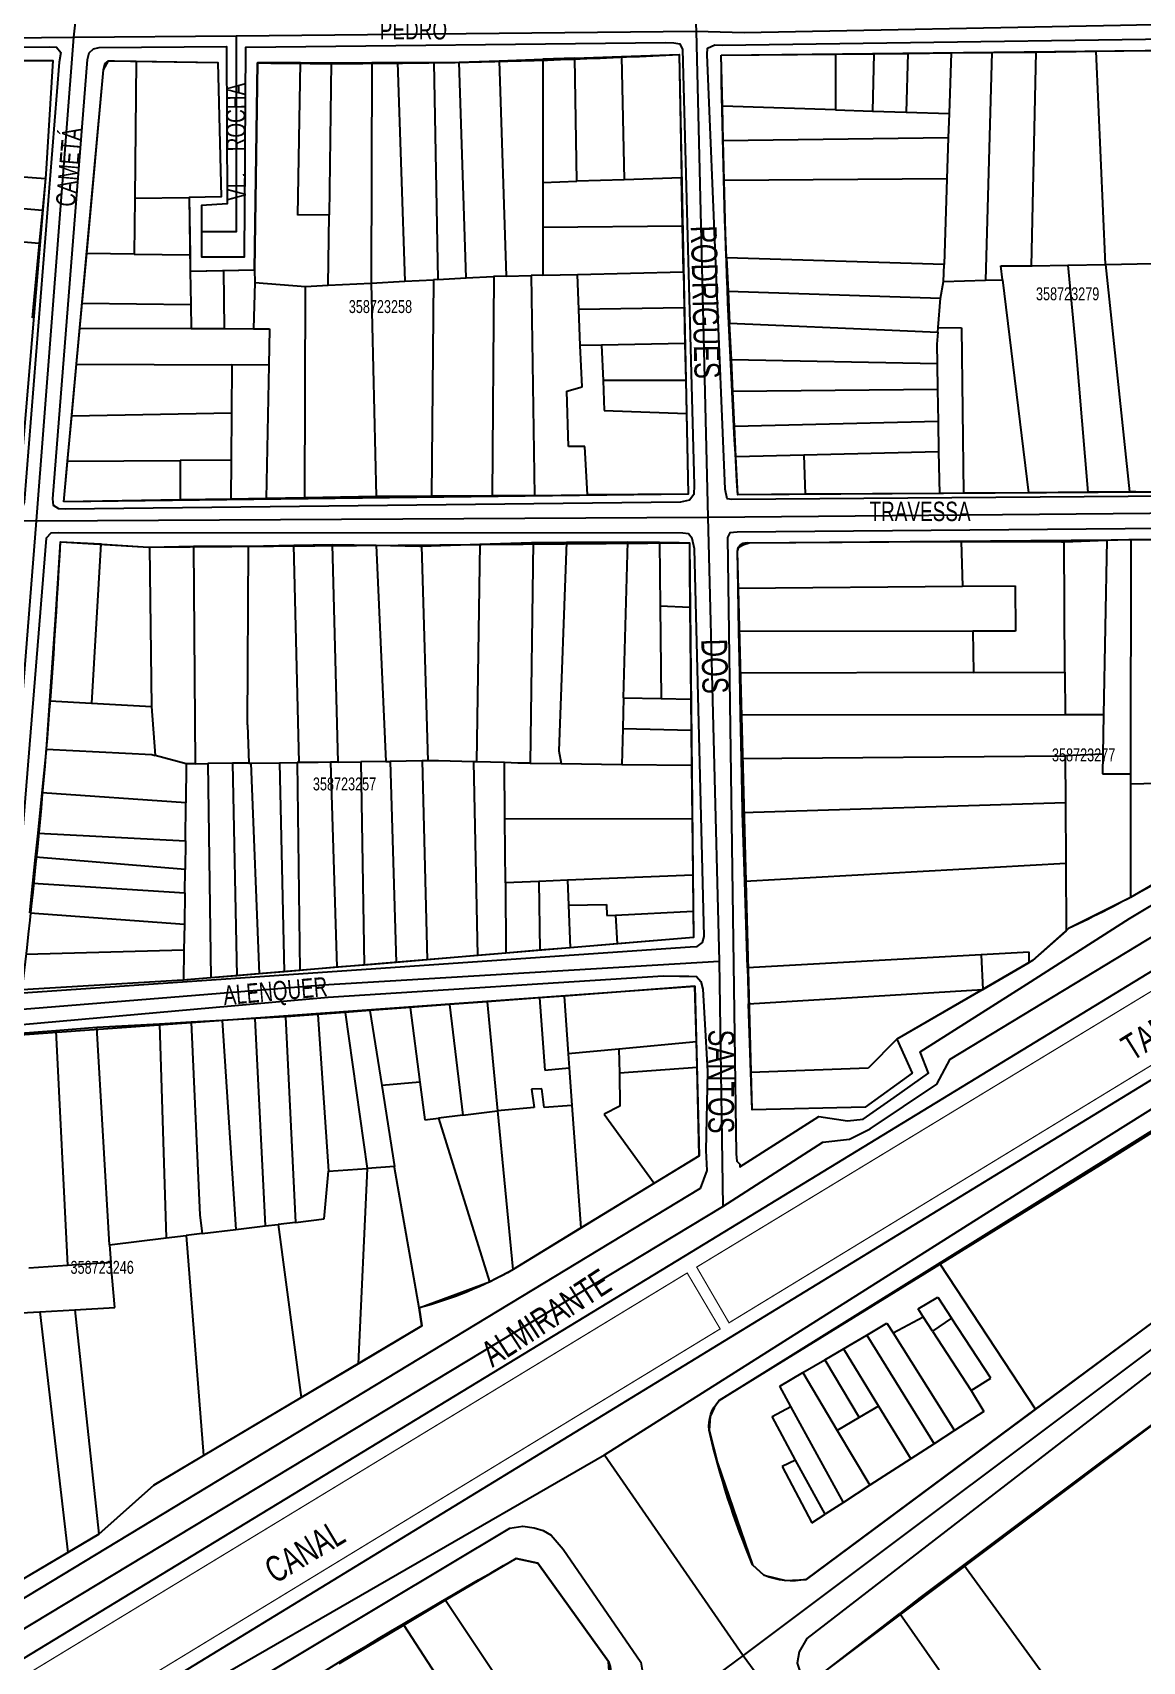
# Model space of a CAD drawing. Extents: x 199219 to 200475, y 4837288 to 4839440.
# Drawn here: x 199674.1 to 199845.7, y 4838461.3 to 4838713 of the extents above; entities that cross this region are included whole.
import ezdxf

# ---------------------------------------------------------------- set-up
doc = ezdxf.new("R2010")
doc.units = 0
doc.header["$LTSCALE"] = 3
doc.header["$MEASUREMENT"] = 0
for name, color, linetype in [('CD_MALHA_LOTES', 40, 'CONTINUOUS'), ('CD_TXT_QUADRA', 7, 'CONTINUOUS'), ('HD-CANAIS', 7, 'CONTINUOUS'), ('HD-TXT-CANAIS', 7, 'CONTINUOUS'), ('RU-QUADRAS', 210, 'CONTINUOUS'), ('SV-EIXO-RUA-PAV', 20, 'CONTINUOUS'), ('SV-RUA-PAVIM-S-GUIA-C-GUIA', 7, 'CONTINUOUS'), ('SV-TXT-RUA-N-PAV-S-GUIA-C-GUIA', 7, 'CONTINUOUS'), ('SV-TXT-RUA-PAV-S-GUIA-C-GUIA', 7, 'CONTINUOUS')]:
    doc.layers.add(name, color=color, linetype=linetype)
doc.styles.add('3587-23-2D_TXT$0$ARIAL', font='ARIAL.TTF')
doc.styles.add('ARIAL', font='ARIAL.TTF')

msp = doc.modelspace()

# ---------------------------------------------------------------- linework, layer by layer
at = {"layer": 'CD_MALHA_LOTES', "linetype": 'Continuous'}
for p, q in [((199671.62, 4838708.68), (199677.23, 4838708.68)), ((199677.23, 4838708.68), (199676.18, 4838691.1)), ((199685.1, 4838707.21), (199685.32, 4838708.17)), ((199685.32, 4838708.17), (199685.87, 4838708.6)), ((199685.87, 4838708.6), (199686.77, 4838708.61)), ((199686.77, 4838708.61), (199690.12, 4838708.56)), ((199690.12, 4838708.56), (199689.9, 4838687.36)), ((199690.12, 4838708.56), (199702.74, 4838708.37)), ((199702.74, 4838708.37), (199703.3, 4838687.59)), ((199708.9, 4838708.29), (199708.43, 4838676.29)), ((199715.56, 4838708.31), (199708.9, 4838708.29)), ((199715.15, 4838684.75), (199715.56, 4838708.31)), ((199715.56, 4838708.31), (199720.3, 4838708.32)), ((199720.3, 4838708.32), (199719.98, 4838684.82)), ((199720.3, 4838708.32), (199726.55, 4838708.34)), ((199726.55, 4838708.34), (199726.48, 4838674.73)), ((199726.55, 4838708.34), (199730.56, 4838708.35)), ((199730.56, 4838708.35), (199736.16, 4838708.37)), ((199730.56, 4838708.35), (199731.68, 4838674.54)), ((199736.16, 4838708.37), (199740.09, 4838708.38)), ((199736.16, 4838708.37), (199736.77, 4838674.81)), ((199740.09, 4838708.38), (199746.26, 4838708.6)), ((199741.15, 4838675.05), (199740.09, 4838708.38)), ((199746.26, 4838708.6), (199753.02, 4838708.85)), ((199746.26, 4838708.6), (199747.34, 4838675.32)), ((199757.98, 4838709.02), (199753.02, 4838708.85)), ((199753.02, 4838708.85), (199753.02, 4838689.82)), ((199757.98, 4838709.02), (199765.2, 4838709.28)), ((199758.29, 4838689.99), (199757.98, 4838709.02)), ((199765.2, 4838709.28), (199774.07, 4838709.6)), ((199765.2, 4838709.28), (199765.6, 4838690.22)), ((199774.07, 4838709.6), (199774.46, 4838690.51)), ((199780.6, 4838709.46), (199798.28, 4838709.64)), ((199780.78, 4838701.6), (199780.6, 4838709.46)), ((199798.28, 4838709.64), (199798.25, 4838701.02)), ((199798.28, 4838709.64), (199804.22, 4838709.7)), ((199804.22, 4838709.7), (199803.97, 4838700.84)), ((199804.22, 4838709.7), (199809.43, 4838709.75)), ((199809.43, 4838709.75), (199809.18, 4838700.66)), ((199809.43, 4838709.75), (199816.14, 4838709.82)), ((199816.14, 4838709.82), (199815.83, 4838700.45)), ((199816.14, 4838709.82), (199822.42, 4838709.89)), ((199822.42, 4838709.89), (199821.48, 4838674.71)), ((199822.42, 4838709.89), (199829.23, 4838709.96)), ((199829.23, 4838709.96), (199828.53, 4838676.91)), ((199829.23, 4838709.96), (199838.6, 4838710.09)), ((199838.6, 4838710.09), (199855.75, 4838710.34)), ((199840.03, 4838677.13), (199838.6, 4838710.09)), ((199682.49, 4838678.81), (199685.1, 4838707.21)), ((199780.91, 4838696.24), (199780.78, 4838701.6)), ((199798.25, 4838701.02), (199780.78, 4838701.6)), ((199798.25, 4838701.02), (199803.97, 4838700.84)), ((199803.97, 4838700.84), (199809.18, 4838700.66)), ((199809.18, 4838700.66), (199815.83, 4838700.45)), ((199815.83, 4838700.45), (199815.71, 4838696.69)), ((199815.71, 4838696.69), (199780.91, 4838696.24)), ((199781.05, 4838690.11), (199780.91, 4838696.24)), ((199815.71, 4838696.69), (199815.5, 4838690.37)), ((199669.91, 4838690.91), (199676.11, 4838690.41)), ((199676.18, 4838691.1), (199676.11, 4838690.41)), ((199676.11, 4838690.41), (199675.65, 4838685.54)), ((199753.02, 4838689.82), (199758.29, 4838689.99)), ((199753.02, 4838689.82), (199753.02, 4838682.89)), ((199765.6, 4838690.22), (199758.29, 4838689.99)), ((199774.46, 4838690.51), (199765.6, 4838690.22)), ((199774.62, 4838683.09), (199774.46, 4838690.51)), ((199815.5, 4838690.37), (199781.05, 4838690.11)), ((199781.24, 4838682.03), (199781.05, 4838690.11)), ((199815.5, 4838690.37), (199815.06, 4838677.14)), ((199660.98, 4838686.8), (199675.65, 4838685.54)), ((199675.65, 4838685.54), (199675.15, 4838680.42)), ((199689.9, 4838687.36), (199689.81, 4838678.72)), ((199689.9, 4838687.36), (199698.33, 4838687.51)), ((199703.3, 4838687.59), (199698.33, 4838687.51)), ((199698.33, 4838687.51), (199698.46, 4838678.63)), ((199719.98, 4838684.82), (199715.15, 4838684.75)), ((199719.83, 4838673.92), (199719.98, 4838684.82)), ((199753.02, 4838682.89), (199774.62, 4838683.09)), ((199774.76, 4838676), (199774.62, 4838683.09)), ((199662.73, 4838681.52), (199675.15, 4838680.42)), ((199753.02, 4838682.89), (199753.02, 4838675.46)), ((199781.42, 4838678.14), (199781.24, 4838682.03)), ((199675.15, 4838680.42), (199674.05, 4838668.87)), ((199681.78, 4838671.15), (199682.49, 4838678.81)), ((199689.81, 4838678.72), (199682.49, 4838678.81)), ((199689.81, 4838678.72), (199698.46, 4838678.63)), ((199698.46, 4838678.63), (199698.49, 4838676.08)), ((199781.42, 4838678.14), (199781.67, 4838673.02)), ((199815.06, 4838677.14), (199781.42, 4838678.14)), ((199698.49, 4838676.08), (199703.63, 4838676.19)), ((199698.49, 4838676.08), (199698.57, 4838670.95)), ((199703.63, 4838676.19), (199708.43, 4838676.29)), ((199703.63, 4838676.19), (199703.73, 4838667.22)), ((199708.43, 4838676.29), (199708.48, 4838674.33)), ((199747.34, 4838675.32), (199751.21, 4838675.41)), ((199753.02, 4838675.46), (199751.21, 4838675.41)), ((199751.21, 4838675.41), (199751.74, 4838641.46)), ((199753.02, 4838675.46), (199758.37, 4838675.59)), ((199758.37, 4838675.59), (199774.76, 4838676)), ((199758.59, 4838670.16), (199758.37, 4838675.59)), ((199774.76, 4838676), (199774.88, 4838670.44)), ((199814.97, 4838674.52), (199815.06, 4838677.14)), ((199824.09, 4838674.78), (199823.82, 4838676.95)), ((199823.82, 4838676.95), (199828.53, 4838676.91)), ((199828.53, 4838676.91), (199828.66, 4838676.91)), ((199828.66, 4838676.91), (199834.17, 4838677.02)), ((199834.17, 4838677.02), (199840.03, 4838677.13)), ((199834.17, 4838677.02), (199835.43, 4838664.01)), ((199840.03, 4838677.13), (199847.38, 4838677.28)), ((199840.03, 4838677.13), (199843.72, 4838641.99)), ((199708.48, 4838674.33), (199708.29, 4838667.21)), ((199708.48, 4838674.33), (199716.34, 4838673.73)), ((199716.23, 4838641.08), (199716.34, 4838673.73)), ((199716.34, 4838673.73), (199719.83, 4838673.92)), ((199719.83, 4838673.92), (199726.49, 4838674.27)), ((199726.48, 4838674.73), (199726.49, 4838674.27)), ((199726.49, 4838674.27), (199731.68, 4838674.54)), ((199726.49, 4838674.27), (199727.23, 4838641.26)), ((199731.68, 4838674.54), (199736.11, 4838674.78)), ((199736.11, 4838674.78), (199735.78, 4838641.33)), ((199736.77, 4838674.81), (199736.11, 4838674.78)), ((199736.77, 4838674.81), (199741.15, 4838675.05)), ((199741.15, 4838675.05), (199745.34, 4838675.27)), ((199745.45, 4838675.27), (199745.16, 4838641.4)), ((199745.34, 4838675.27), (199745.45, 4838675.27)), ((199747.34, 4838675.32), (199745.45, 4838675.27)), ((199781.67, 4838673.02), (199781.9, 4838668.05)), ((199781.67, 4838673.02), (199814.52, 4838671.93)), ((199814.52, 4838671.93), (199814.97, 4838674.52)), ((199814.97, 4838674.52), (199821.48, 4838674.71)), ((199821.48, 4838674.71), (199824.09, 4838674.78)), ((199824.09, 4838674.78), (199828.09, 4838641.86)), ((199681.42, 4838667.29), (199681.78, 4838671.15)), ((199681.78, 4838671.15), (199698.57, 4838670.95)), ((199698.57, 4838670.95), (199698.62, 4838667.24)), ((199774.88, 4838670.44), (199758.59, 4838670.16)), ((199774.88, 4838670.44), (199774.99, 4838664.94)), ((199814.14, 4838667.38), (199814.52, 4838671.93)), ((199758.77, 4838664.6), (199758.59, 4838670.16)), ((199782.17, 4838662.39), (199781.9, 4838668.05)), ((199781.9, 4838668.05), (199808.19, 4838666.93)), ((199680.91, 4838661.74), (199681.42, 4838667.29)), ((199681.42, 4838667.29), (199698.62, 4838667.24)), ((199698.62, 4838667.24), (199703.73, 4838667.22)), ((199703.73, 4838667.22), (199708.29, 4838667.21)), ((199708.29, 4838667.21), (199710.74, 4838667.2)), ((199710.74, 4838667.2), (199710.63, 4838661.58)), ((199808.19, 4838666.93), (199814.08, 4838666.67)), ((199814.08, 4838666.67), (199813.93, 4838664.82)), ((199814.08, 4838666.67), (199814.14, 4838667.38)), ((199814.14, 4838667.38), (199817.76, 4838667.36)), ((199817.76, 4838667.36), (199818.08, 4838641.78)), ((199762.11, 4838664.67), (199758.77, 4838664.6)), ((199759.07, 4838658.23), (199758.77, 4838664.6)), ((199774.99, 4838664.94), (199762.11, 4838664.67)), ((199762.11, 4838664.67), (199762.33, 4838659.19)), ((199774.99, 4838664.94), (199775.11, 4838659.23)), ((199813.93, 4838664.82), (199813.98, 4838661.79)), ((199835.43, 4838664.01), (199837.28, 4838641.93)), ((199680.18, 4838653.77), (199680.91, 4838661.74)), ((199680.91, 4838661.74), (199704.93, 4838661.61)), ((199704.93, 4838661.61), (199704.87, 4838654.2)), ((199710.63, 4838661.58), (199704.93, 4838661.61)), ((199710.63, 4838661.58), (199710.23, 4838640.98)), ((199782.4, 4838657.51), (199782.17, 4838662.39)), ((199813.98, 4838661.79), (199782.17, 4838662.39)), ((199813.98, 4838661.79), (199814.05, 4838657.81)), ((199756.74, 4838657.55), (199759.07, 4838658.23)), ((199775.11, 4838659.23), (199762.33, 4838659.19)), ((199762.33, 4838659.19), (199762.52, 4838654.59)), ((199775.11, 4838659.23), (199775.22, 4838654.12)), ((199814.05, 4838657.81), (199782.4, 4838657.51)), ((199814.05, 4838657.81), (199814.14, 4838652.86)), ((199757, 4838649), (199756.74, 4838657.55)), ((199782.66, 4838652.08), (199782.4, 4838657.51)), ((199679.53, 4838646.76), (199680.18, 4838653.77)), ((199680.18, 4838653.77), (199704.87, 4838654.2)), ((199704.87, 4838654.2), (199704.82, 4838646.88)), ((199762.52, 4838654.59), (199775.22, 4838654.12)), ((199775.22, 4838654.12), (199775.47, 4838641.64)), ((199814.14, 4838652.86), (199782.66, 4838652.08)), ((199814.14, 4838652.86), (199814.22, 4838648.18)), ((199782.88, 4838647.42), (199782.66, 4838652.08)), ((199759.5, 4838648.99), (199757, 4838649)), ((199759.93, 4838641.52), (199759.5, 4838648.99)), ((199814.22, 4838648.18), (199793.35, 4838647.67)), ((199814.22, 4838648.18), (199814.33, 4838641.76)), ((199678.95, 4838640.46), (199679.53, 4838646.76)), ((199679.53, 4838646.76), (199696.94, 4838646.84)), ((199696.94, 4838646.84), (199696.91, 4838640.76)), ((199704.82, 4838646.88), (199696.94, 4838646.84)), ((199704.82, 4838646.88), (199704.77, 4838640.89)), ((199793.35, 4838647.67), (199782.88, 4838647.42)), ((199783.16, 4838641.55), (199782.88, 4838647.42)), ((199793.35, 4838647.67), (199793.56, 4838641.62)), ((199696.91, 4838640.76), (199678.95, 4838640.46)), ((199704.77, 4838640.89), (199696.91, 4838640.76)), ((199710.23, 4838640.98), (199704.77, 4838640.89)), ((199716.23, 4838641.08), (199710.23, 4838640.98)), ((199727.23, 4838641.26), (199716.23, 4838641.08)), ((199735.78, 4838641.33), (199727.23, 4838641.26)), ((199745.16, 4838641.4), (199735.78, 4838641.33)), ((199751.74, 4838641.46), (199745.16, 4838641.4)), ((199751.74, 4838641.46), (199759.93, 4838641.52)), ((199775.47, 4838641.64), (199759.93, 4838641.52)), ((199793.56, 4838641.62), (199783.16, 4838641.55)), ((199814.33, 4838641.76), (199793.56, 4838641.62)), ((199818.08, 4838641.78), (199814.33, 4838641.76)), ((199820.3, 4838641.8), (199818.08, 4838641.78)), ((199828.09, 4838641.86), (199820.3, 4838641.8)), ((199837.28, 4838641.93), (199828.09, 4838641.86)), ((199843.72, 4838641.99), (199837.28, 4838641.93)), ((199844.69, 4838641.99), (199843.72, 4838641.99)), ((199848.87, 4838641.89), (199844.69, 4838641.99)), ((199677.64, 4838622.21), (199678.43, 4838634.28)), ((199678.43, 4838634.28), (199684.67, 4838633.95)), ((199684.67, 4838633.95), (199683.21, 4838609.35)), ((199684.67, 4838633.95), (199684.8, 4838633.94)), ((199684.8, 4838633.94), (199692.04, 4838633.47)), ((199692.04, 4838633.47), (199692.17, 4838633.47)), ((199692.17, 4838633.47), (199698.98, 4838633.6)), ((199692.17, 4838633.47), (199692.5, 4838608.81)), ((199698.98, 4838633.6), (199699.15, 4838633.6)), ((199698.98, 4838633.6), (199699.25, 4838599.99)), ((199699.15, 4838633.6), (199707.51, 4838633.58)), ((199707.37, 4838606.01), (199707.51, 4838633.58)), ((199707.51, 4838633.58), (199714.5, 4838633.74)), ((199714.5, 4838633.74), (199720.51, 4838633.87)), ((199715.36, 4838600.16), (199714.5, 4838633.74)), ((199720.51, 4838633.87), (199727.26, 4838633.74)), ((199721.35, 4838600.23), (199720.51, 4838633.87)), ((199727.26, 4838633.74), (199733.96, 4838633.6)), ((199727.26, 4838633.74), (199728.74, 4838600.33)), ((199733.96, 4838633.6), (199734.26, 4838633.61)), ((199734.26, 4838633.61), (199743.25, 4838633.91)), ((199734.26, 4838633.61), (199735.21, 4838600.42)), ((199743.25, 4838633.91), (199742.77, 4838600.27)), ((199743.25, 4838633.91), (199751.28, 4838634.18)), ((199751.5, 4838634.18), (199751.06, 4838600.07)), ((199751.28, 4838634.18), (199751.5, 4838634.18)), ((199751.5, 4838634.18), (199756.68, 4838634.21)), ((199756.68, 4838634.21), (199755.47, 4838601.96)), ((199756.68, 4838634.21), (199766.14, 4838634.27)), ((199765.51, 4838610.16), (199766.14, 4838634.27)), ((199766.14, 4838634.27), (199771.07, 4838634.21)), ((199771.07, 4838634.21), (199774.07, 4838634.17)), ((199771.07, 4838634.21), (199771.18, 4838624.32)), ((199774.07, 4838634.17), (199775.69, 4838634.13)), ((199775.69, 4838634.13), (199775.68, 4838630.36)), ((199783.1, 4838632.84), (199783.3, 4838633.45)), ((199783.21, 4838627.13), (199783.1, 4838632.84)), ((199783.3, 4838633.45), (199784.09, 4838633.84)), ((199784.09, 4838633.84), (199784.91, 4838634.13)), ((199784.91, 4838634.13), (199813.73, 4838634.33)), ((199813.73, 4838634.33), (199817.69, 4838634.32)), ((199817.69, 4838634.32), (199833.19, 4838634.28)), ((199817.69, 4838634.32), (199817.92, 4838627.4)), ((199833.19, 4838634.28), (199833.65, 4838634.3)), ((199833.65, 4838634.3), (199840.2, 4838634.53)), ((199833.74, 4838614.13), (199833.65, 4838634.3)), ((199840.2, 4838634.53), (199839.71, 4838607.53)), ((199840.2, 4838634.53), (199843.62, 4838634.65)), ((199843.62, 4838634.65), (199843.92, 4838634.65)), ((199843.92, 4838634.65), (199843.88, 4838598.4)), ((199843.92, 4838634.65), (199848.1, 4838634.69)), ((199775.68, 4838630.36), (199775.74, 4838624.14)), ((199783.21, 4838627.13), (199817.92, 4838627.4)), ((199783.34, 4838620.4), (199783.21, 4838627.13)), ((199817.92, 4838627.4), (199826.06, 4838627.46)), ((199826.06, 4838627.46), (199826.11, 4838620.48)), ((199775.74, 4838624.14), (199771.18, 4838624.32)), ((199771.18, 4838624.32), (199771.33, 4838610.05)), ((199775.74, 4838624.14), (199775.9, 4838609.96)), ((199676.78, 4838609.73), (199677.64, 4838622.21)), ((199819.48, 4838620.47), (199783.34, 4838620.4)), ((199783.46, 4838614), (199783.34, 4838620.4)), ((199826.11, 4838620.48), (199819.48, 4838620.47)), ((199819.48, 4838620.47), (199819.61, 4838614.09)), ((199819.61, 4838614.09), (199783.46, 4838614)), ((199783.59, 4838607.49), (199783.46, 4838614)), ((199819.61, 4838614.09), (199833.74, 4838614.13)), ((199833.74, 4838614.13), (199833.77, 4838607.53)), ((199765.51, 4838610.16), (199765.39, 4838605.44)), ((199765.51, 4838610.16), (199771.33, 4838610.05)), ((199771.33, 4838610.05), (199775.9, 4838609.96)), ((199676.26, 4838602.24), (199676.78, 4838609.73)), ((199676.78, 4838609.73), (199683.21, 4838609.35)), ((199683.21, 4838609.35), (199692.5, 4838608.81)), ((199692.5, 4838608.81), (199693.08, 4838601.28)), ((199775.9, 4838609.96), (199775.95, 4838605.19)), ((199833.77, 4838607.53), (199783.59, 4838607.49)), ((199783.72, 4838600.81), (199783.59, 4838607.49)), ((199839.71, 4838607.53), (199833.77, 4838607.53)), ((199839.71, 4838607.53), (199839.6, 4838601.48)), ((199707.37, 4838606.01), (199707.53, 4838600.08)), ((199765.39, 4838605.44), (199765.25, 4838599.88)), ((199765.39, 4838605.44), (199775.95, 4838605.19)), ((199775.95, 4838605.19), (199776.01, 4838599.74)), ((199675.59, 4838595.49), (199676.25, 4838602.07)), ((199676.25, 4838602.07), (199676.26, 4838602.24)), ((199676.26, 4838602.24), (199692.57, 4838601.41)), ((199692.57, 4838601.41), (199693.08, 4838601.28)), ((199697.84, 4838599.98), (199693.08, 4838601.28)), ((199697.84, 4838599.98), (199697.83, 4838593.93)), ((199699.25, 4838599.99), (199697.84, 4838599.98)), ((199699.25, 4838599.99), (199701.19, 4838600.01)), ((199705.01, 4838600.05), (199701.19, 4838600.01)), ((199701.19, 4838600.01), (199701.69, 4838566.9)), ((199707.53, 4838600.08), (199705.01, 4838600.05)), ((199705.01, 4838600.05), (199705.68, 4838567.23)), ((199707.53, 4838600.08), (199707.86, 4838600.08)), ((199707.86, 4838600.08), (199712.27, 4838600.13)), ((199707.86, 4838600.08), (199709.16, 4838567.52)), ((199712.27, 4838600.13), (199715.05, 4838600.16)), ((199712.27, 4838600.13), (199713.01, 4838567.85)), ((199715.36, 4838600.16), (199715.05, 4838600.16)), ((199715.05, 4838600.16), (199715.42, 4838568.05)), ((199718.26, 4838600.19), (199715.36, 4838600.16)), ((199720.19, 4838600.22), (199718.26, 4838600.19)), ((199721.35, 4838600.23), (199720.19, 4838600.22)), ((199720.19, 4838600.22), (199721.16, 4838568.53)), ((199721.35, 4838600.23), (199724.85, 4838600.28)), ((199728.74, 4838600.33), (199724.85, 4838600.28)), ((199724.85, 4838600.28), (199725.41, 4838568.88)), ((199728.74, 4838600.33), (199729.41, 4838600.34)), ((199734.37, 4838600.41), (199729.41, 4838600.34)), ((199729.41, 4838600.34), (199730.33, 4838569.29)), ((199735.21, 4838600.42), (199734.37, 4838600.41)), ((199734.37, 4838600.41), (199735.12, 4838569.69)), ((199736.87, 4838600.44), (199735.21, 4838600.42)), ((199742.29, 4838600.29), (199736.87, 4838600.44)), ((199742.29, 4838600.29), (199742.91, 4838570.35)), ((199742.77, 4838600.27), (199742.29, 4838600.29)), ((199747.1, 4838600.15), (199742.77, 4838600.27)), ((199747.16, 4838591.49), (199747.1, 4838600.15)), ((199749.15, 4838600.09), (199747.1, 4838600.15)), ((199751.06, 4838600.07), (199749.15, 4838600.09)), ((199751.06, 4838600.07), (199755.86, 4838600)), ((199755.47, 4838601.96), (199755.86, 4838600)), ((199755.86, 4838600), (199765.25, 4838599.88)), ((199783.72, 4838600.81), (199833.8, 4838601.19)), ((199783.88, 4838592.68), (199783.72, 4838600.81)), ((199839.6, 4838601.48), (199833.8, 4838601.19)), ((199833.8, 4838601.19), (199833.83, 4838593.92)), ((199839.6, 4838601.48), (199839.55, 4838598.43)), ((199765.25, 4838599.88), (199776.01, 4838599.74)), ((199776.01, 4838599.74), (199776.1, 4838591.41)), ((199839.55, 4838598.43), (199843.88, 4838598.4)), ((199843.88, 4838598.4), (199843.88, 4838596.89)), ((199674.96, 4838589.28), (199675.59, 4838595.49)), ((199697.83, 4838593.93), (199675.59, 4838595.49)), ((199843.88, 4838596.89), (199843.86, 4838579.31)), ((199843.88, 4838596.89), (199848.01, 4838596.98)), ((199697.75, 4838588.09), (199697.83, 4838593.93)), ((199833.83, 4838593.92), (199783.88, 4838592.42)), ((199783.88, 4838592.42), (199783.88, 4838592.68)), ((199784.23, 4838581.8), (199783.88, 4838592.42)), ((199833.83, 4838593.92), (199833.87, 4838584.55)), ((199747.23, 4838581.59), (199747.16, 4838591.49)), ((199776.1, 4838591.41), (199747.16, 4838591.49)), ((199776.1, 4838591.41), (199776.2, 4838582.74)), ((199674.58, 4838585.55), (199674.96, 4838589.28)), ((199674.96, 4838589.28), (199697.75, 4838588.09)), ((199697.75, 4838588.09), (199697.69, 4838583.66)), ((199674.17, 4838581.52), (199674.58, 4838585.55)), ((199697.69, 4838583.66), (199674.58, 4838585.55)), ((199697.64, 4838580.03), (199697.69, 4838583.66)), ((199776.2, 4838582.74), (199756.84, 4838581.97)), ((199776.2, 4838582.74), (199776.26, 4838577.22)), ((199833.87, 4838584.55), (199784.23, 4838581.8)), ((199833.87, 4838584.55), (199833.91, 4838574.14)), ((199673.71, 4838576.93), (199674.17, 4838581.52)), ((199674.17, 4838581.52), (199697.64, 4838580.03)), ((199697.64, 4838580.03), (199697.58, 4838575.18)), ((199752.37, 4838581.79), (199747.23, 4838581.59)), ((199747.23, 4838581.59), (199747.31, 4838570.71)), ((199756.84, 4838581.97), (199752.37, 4838581.79)), ((199752.37, 4838581.79), (199752.53, 4838571.15)), ((199756.84, 4838581.97), (199756.99, 4838578.14)), ((199784.66, 4838568.44), (199784.23, 4838581.8)), ((199847.97, 4838581.69), (199843.86, 4838579.31)), ((199756.99, 4838578.14), (199762.87, 4838578.25)), ((199756.99, 4838578.14), (199757.25, 4838571.54)), ((199762.87, 4838578.25), (199762.92, 4838576.51)), ((199843.86, 4838579.31), (199834.32, 4838574.5)), ((199673.71, 4838576.93), (199697.58, 4838575.18)), ((199697.58, 4838575.18), (199697.52, 4838571.17)), ((199762.92, 4838576.51), (199764.24, 4838576.58)), ((199764.24, 4838576.58), (199776.26, 4838577.22)), ((199764.24, 4838576.58), (199764.53, 4838572.15)), ((199776.26, 4838577.22), (199776.3, 4838573.14)), ((199776.3, 4838573.14), (199764.53, 4838572.15)), ((199833.91, 4838574.14), (199828.75, 4838569.57)), ((199834.32, 4838574.5), (199833.91, 4838574.14)), ((199697.52, 4838571.17), (199673.06, 4838570.51)), ((199697.52, 4838571.17), (199697.46, 4838566.55)), ((199735.12, 4838569.69), (199730.33, 4838569.29)), ((199742.91, 4838570.35), (199735.12, 4838569.69)), ((199747.31, 4838570.71), (199742.91, 4838570.35)), ((199752.53, 4838571.15), (199747.31, 4838570.71)), ((199757.25, 4838571.54), (199752.53, 4838571.15)), ((199764.53, 4838572.15), (199757.25, 4838571.54)), ((199820.77, 4838570.44), (199784.66, 4838568.44)), ((199828.2, 4838570.86), (199820.77, 4838570.44)), ((199820.77, 4838570.44), (199821.05, 4838565.12)), ((199828.23, 4838569.27), (199828.2, 4838570.86)), ((199705.68, 4838567.23), (199701.69, 4838566.9)), ((199709.16, 4838567.52), (199705.68, 4838567.23)), ((199713.01, 4838567.85), (199709.16, 4838567.52)), ((199715.42, 4838568.05), (199713.01, 4838567.85)), ((199721.16, 4838568.53), (199715.42, 4838568.05)), ((199725.41, 4838568.88), (199721.16, 4838568.53)), ((199730.33, 4838569.29), (199725.41, 4838568.88)), ((199784.66, 4838568.44), (199784.84, 4838562.86)), ((199821.05, 4838565.12), (199828.23, 4838569.27)), ((199828.75, 4838569.57), (199828.23, 4838569.27)), ((199697.36, 4838566.54), (199672.51, 4838565.04)), ((199697.46, 4838566.55), (199697.36, 4838566.54)), ((199701.69, 4838566.9), (199697.46, 4838566.55)), ((199776.54, 4838565.59), (199756.29, 4838564.08)), ((199776.76, 4838557), (199776.54, 4838565.59)), ((199784.84, 4838562.86), (199821.05, 4838565.12)), ((199821.05, 4838565.12), (199807.73, 4838557.41)), ((199885.13, 4838566.91), (199840.27, 4838538.63)), ((199732.5, 4838562.3), (199726.28, 4838561.84)), ((199738.6, 4838562.76), (199732.5, 4838562.3)), ((199732.5, 4838562.3), (199734, 4838550.78)), ((199744.41, 4838563.19), (199738.6, 4838562.76)), ((199738.6, 4838562.76), (199740.63, 4838545.68)), ((199752.49, 4838563.79), (199744.41, 4838563.19)), ((199744.41, 4838563.19), (199746.02, 4838546.36)), ((199756.29, 4838564.08), (199752.49, 4838563.79)), ((199752.49, 4838563.79), (199753.32, 4838552.65)), ((199756.29, 4838564.08), (199756.94, 4838555.15)), ((199785.18, 4838552.29), (199784.84, 4838562.86)), ((199693.74, 4838559.75), (199684.04, 4838559.2)), ((199698.64, 4838560.03), (199693.74, 4838559.75)), ((199693.74, 4838559.75), (199694.76, 4838526.71)), ((199703.45, 4838560.31), (199698.64, 4838560.03)), ((199698.64, 4838560.03), (199699.99, 4838530.21)), ((199708.46, 4838560.59), (199703.45, 4838560.31)), ((199703.45, 4838560.31), (199705.54, 4838528)), ((199713.2, 4838560.86), (199708.46, 4838560.59)), ((199708.46, 4838560.59), (199710.08, 4838528.55)), ((199713.31, 4838560.87), (199713.2, 4838560.86)), ((199713.2, 4838560.86), (199714.76, 4838529.11)), ((199718.23, 4838561.24), (199713.31, 4838560.87)), ((199722.45, 4838561.55), (199718.23, 4838561.24)), ((199718.23, 4838561.24), (199719.86, 4838537.01)), ((199726.28, 4838561.84), (199722.45, 4838561.55)), ((199722.45, 4838561.55), (199725.86, 4838537.44)), ((199726.28, 4838561.84), (199728.1, 4838550.24)), ((199677.72, 4838558.72), (199672.22, 4838558.29)), ((199684.04, 4838559.2), (199677.72, 4838558.72)), ((199677.72, 4838558.72), (199679.52, 4838522.44)), ((199686.02, 4838525.66), (199684.04, 4838559.2)), ((199807.73, 4838557.41), (199803.3, 4838552.95)), ((199807.73, 4838557.41), (199810.13, 4838552.19)), ((199764.78, 4838555.88), (199756.94, 4838555.15)), ((199756.94, 4838555.15), (199757.1, 4838552.97)), ((199776.76, 4838557), (199764.78, 4838555.88)), ((199764.78, 4838555.88), (199764.85, 4838552.19)), ((199776.86, 4838553.05), (199776.76, 4838557)), ((199753.32, 4838552.65), (199757.1, 4838552.97)), ((199757.1, 4838552.97), (199757.52, 4838547.17)), ((199776.86, 4838553.05), (199764.85, 4838552.19)), ((199764.85, 4838552.19), (199764.94, 4838547.06)), ((199777.21, 4838539.41), (199776.86, 4838553.05)), ((199803.3, 4838552.95), (199785.18, 4838552.29)), ((199785.36, 4838546.51), (199785.18, 4838552.29)), ((199810.13, 4838552.19), (199802.83, 4838546.91)), ((199734, 4838550.78), (199728.1, 4838550.24)), ((199728.1, 4838550.24), (199730.06, 4838537.74)), ((199734, 4838550.78), (199734.77, 4838544.94)), ((199752.85, 4838549.74), (199751.26, 4838549.69)), ((199751.26, 4838549.69), (199751.66, 4838546.87)), ((199753.22, 4838546.84), (199752.85, 4838549.74)), ((199757.52, 4838547.17), (199753.22, 4838546.84)), ((199757.52, 4838547.17), (199758.9, 4838528.25)), ((199764.94, 4838547.06), (199762.48, 4838545.85)), ((199734.77, 4838544.94), (199736.89, 4838545.2)), ((199740.63, 4838545.68), (199736.89, 4838545.2)), ((199736.89, 4838545.2), (199744.79, 4838519.9)), ((199740.63, 4838545.68), (199746.02, 4838546.36)), ((199751.66, 4838546.87), (199746.02, 4838546.36)), ((199746.02, 4838546.36), (199748.38, 4838521.8)), ((199762.48, 4838545.85), (199770.23, 4838535.16)), ((199802.83, 4838546.91), (199785.36, 4838546.51)), ((199719.21, 4838529.64), (199719.86, 4838537.01)), ((199719.86, 4838537.01), (199725.86, 4838537.44)), ((199725.86, 4838537.44), (199724.46, 4838507.26)), ((199730.06, 4838537.74), (199725.86, 4838537.44)), ((199730.09, 4838537.58), (199730.06, 4838537.74)), ((199733.9, 4838515.9), (199730.09, 4838537.58)), ((199770.23, 4838535.16), (199777.21, 4838539.41)), ((199840.27, 4838538.63), (199814.44, 4838522.67)), ((199758.9, 4838528.25), (199770.23, 4838535.16)), ((199699.99, 4838530.21), (199700.33, 4838527.38)), ((199714.76, 4838529.11), (199719.21, 4838529.64)), ((199694.76, 4838526.71), (199697.88, 4838527.08)), ((199700.33, 4838527.38), (199697.88, 4838527.08)), ((199697.88, 4838527.08), (199700.53, 4838493.07)), ((199700.33, 4838527.38), (199705.54, 4838528)), ((199705.54, 4838528), (199710.08, 4838528.55)), ((199710.08, 4838528.55), (199712.1, 4838528.79)), ((199714.76, 4838529.11), (199712.1, 4838528.79)), ((199712.1, 4838528.79), (199715.64, 4838502.03)), ((199748.38, 4838521.8), (199758.79, 4838528.19)), ((199758.79, 4838528.19), (199758.9, 4838528.25)), ((199686.02, 4838525.66), (199694.76, 4838526.71)), ((199686.02, 4838525.66), (199686.19, 4838522.89)), ((199679.52, 4838522.44), (199673.52, 4838522.03)), ((199686.19, 4838522.89), (199679.52, 4838522.44)), ((199686.85, 4838515.95), (199686.19, 4838522.89)), ((199814.44, 4838522.67), (199780.27, 4838501.56)), ((199829.21, 4838500.23), (199814.44, 4838522.67)), ((199733.9, 4838515.9), (199744.79, 4838519.9)), ((199744.79, 4838519.9), (199748.38, 4838521.8)), ((199829.21, 4838500.23), (199856.14, 4838520.18)), ((199811.03, 4838515.77), (199814.1, 4838517.53)), ((199814.1, 4838517.53), (199816.22, 4838514.29)), ((199667.18, 4838514.85), (199675.22, 4838515.3)), ((199675.22, 4838515.3), (199680.64, 4838515.6)), ((199675.22, 4838515.3), (199679.59, 4838478.1)), ((199680.64, 4838515.6), (199686.85, 4838515.95)), ((199680.64, 4838515.6), (199684.38, 4838480.93)), ((199734.3, 4838513.1), (199733.9, 4838515.9)), ((199807.17, 4838512.06), (199811.84, 4838514.52)), ((199811.84, 4838514.52), (199811.03, 4838515.77)), ((199813.29, 4838512.29), (199811.84, 4838514.52)), ((199724.46, 4838507.26), (199734.3, 4838513.1)), ((199803.09, 4838511.68), (199806.22, 4838513.51)), ((199806.22, 4838513.51), (199807.17, 4838512.06)), ((199807.17, 4838512.06), (199816.69, 4838496.95)), ((199816.22, 4838514.29), (199813.29, 4838512.29)), ((199813.29, 4838512.29), (199819.24, 4838503.13)), ((199822.3, 4838505.02), (199816.22, 4838514.29)), ((199796.63, 4838507.89), (199799.48, 4838509.56)), ((199799.48, 4838509.56), (199803.09, 4838511.68)), ((199799.48, 4838509.56), (199804.93, 4838500.73)), ((199803.09, 4838511.68), (199813.5, 4838494.89)), ((199715.64, 4838502.03), (199724.46, 4838507.26)), ((199793.24, 4838505.91), (199796.63, 4838507.89)), ((199796.63, 4838507.89), (199801.92, 4838498.95)), ((199789.64, 4838503.8), (199793.24, 4838505.91)), ((199793.24, 4838505.91), (199798.55, 4838496.96)), ((199819.24, 4838503.13), (199822.3, 4838505.02)), ((199858.37, 4838506.09), (199839.5, 4838492.21)), ((199700.53, 4838493.07), (199715.64, 4838502.03)), ((199791.35, 4838500.64), (199789.64, 4838503.8)), ((199819.24, 4838503.13), (199821.2, 4838499.87)), ((199779.5, 4838500.44), (199778.89, 4838499.12)), ((199780.27, 4838501.56), (199779.5, 4838500.44)), ((199788.45, 4838499.11), (199791.35, 4838500.64)), ((199799.49, 4838485.83), (199791.35, 4838500.64)), ((199793.72, 4838473.94), (199829.21, 4838500.23)), ((199804.93, 4838500.73), (199801.92, 4838498.95)), ((199804.93, 4838500.73), (199809.94, 4838492.59)), ((199821.2, 4838499.87), (199816.69, 4838496.95)), ((199778.89, 4838499.12), (199778.72, 4838497)), ((199778.72, 4838497), (199780, 4838491.95)), ((199792.07, 4838492.38), (199788.45, 4838499.11)), ((199801.92, 4838498.95), (199798.55, 4838496.96)), ((199798.55, 4838496.96), (199803.59, 4838488.48)), ((199816.69, 4838496.95), (199813.5, 4838494.89)), ((199813.5, 4838494.89), (199809.94, 4838492.59)), ((199692.84, 4838488.5), (199700.53, 4838493.07)), ((199780, 4838491.95), (199785.44, 4838476.21)), ((199792.07, 4838492.38), (199790.02, 4838491.38)), ((199796.65, 4838484), (199792.07, 4838492.38)), ((199809.94, 4838492.59), (199803.59, 4838488.48)), ((199839.5, 4838492.21), (199818.11, 4838476.18)), ((199790.02, 4838491.38), (199794.62, 4838482.68)), ((199684.38, 4838480.93), (199692.84, 4838488.5)), ((199803.59, 4838488.48), (199799.49, 4838485.83)), ((199799.49, 4838485.83), (199796.65, 4838484)), ((199794.62, 4838482.68), (199796.65, 4838484)), ((199679.59, 4838478.1), (199684.38, 4838480.93)), ((199667.58, 4838471.01), (199679.59, 4838478.1)), ((199748.9, 4838477.19), (199737.97, 4838470.71)), ((199752.22, 4838476.46), (199748.9, 4838477.19)), ((199763.19, 4838461.27), (199752.22, 4838476.46)), ((199785.44, 4838476.21), (199787.19, 4838474.58)), ((199787.19, 4838474.58), (199790.61, 4838473.75)), ((199818.11, 4838476.18), (199811.38, 4838471.15)), ((199818.11, 4838476.18), (199832.82, 4838455.97)), ((199790.61, 4838473.75), (199793.72, 4838473.94)), ((199737.97, 4838470.71), (199731.5, 4838466.87)), ((199737.97, 4838470.71), (199752.45, 4838449.05)), ((199811.38, 4838471.15), (199808.2, 4838468.69)), ((199731.5, 4838466.87), (199721.45, 4838460.91)), ((199731.5, 4838466.87), (199745.98, 4838444.6)), ((199796.39, 4838459.57), (199808.2, 4838468.69)), ((199808.2, 4838468.69), (199814.32, 4838459.98)), ((199763.34, 4838459.01), (199763.19, 4838461.27))]:
    msp.add_line(p, q, dxfattribs=at)
msp.add_point((199814.97, 4838674.52), dxfattribs=at)
at = {"layer": 'HD-CANAIS', "const_width": 0.18}
for points in [[(199907.618557, 4838590.137032), (199845.935935, 4838552.666221), (199781.805367, 4838513.586939), (199776.802923, 4838522.19969), (199857.791038, 4838571.299955), (199907.618557, 4838601.56037), (199919.277371, 4838608.640829), (199924.5089, 4838600.397562)], [(199780.436753, 4838512.646245), (199648.181366, 4838432.145398), (199646.63794, 4838443.108211), (199775.335458, 4838521.28845)]]:
    msp.add_lwpolyline(points, close=True, dxfattribs=at)
at = {"layer": 'RU-QUADRAS', "color": 6, "linetype": 'Continuous'}
for points in [[(199780.6, 4838709.46), (199855.53, 4838710.33), (199876.07, 4838711.11), (199877.29, 4838710.53), (199878.78, 4838708.91), (199886.35, 4838642.43), (199873.88, 4838642.18), (199869.96, 4838674.06), (199866.96, 4838673.78), (199870.66, 4838642.11), (199783.16, 4838641.55, -0.012034293)], [(199608.66, 4838707.23), (199610.23, 4838709.29), (199677.23, 4838708.68), (199676.18, 4838691.1), (199671.81, 4838639.9), (199647.91, 4838640.62), (199618.88, 4838640.49, 0.0259725857)], [(199678.95, 4838640.46), (199685.1, 4838707.21), (199685.87, 4838708.6), (199702.74, 4838708.37), (199703.3, 4838687.59), (199698.33, 4838687.51), (199698.49, 4838676.08), (199708.43, 4838676.29), (199708.9, 4838708.29, 0.0165027604), (199774.07, 4838709.6), (199775.47, 4838641.64)], [(199783.1, 4838632.84, -0.4551997344), (199784.91, 4838634.13), (199928.02, 4838635.33), (199929.57, 4838632.04, 0.0089195826), (199858.11, 4838587.57, -0.0291707307), (199834.32, 4838574.5), (199828.75, 4838569.57), (199807.73, 4838557.41), (199810.13, 4838552.19), (199802.83, 4838546.91), (199785.36, 4838546.51)], [(199672.51, 4838565.04, 0.0165415412), (199678.43, 4838634.28), (199692.04, 4838633.47), (199775.69, 4838634.13), (199776.3, 4838573.14), (199697.36, 4838566.54)], [(199778.72, 4838497, -0.2208405942), (199780.27, 4838501.56), (199885.13, 4838566.91), (199908.59, 4838580.02), (199912.86, 4838581.94, -0.3672348803), (199919.67, 4838580.36, -0.2259099795), (199922, 4838571.81), (199921.23, 4838569.59), (199916.72, 4838565.15), (199793.72, 4838473.94, -0.1506772118), (199787.19, 4838474.58), (199785.44, 4838476.21, -0.0422885136)], [(199630.71, 4838555.09), (199776.54, 4838565.59), (199777.21, 4838539.41), (199748.42, 4838521.81, -0.0648967649), (199733.9, 4838515.9), (199734.3, 4838513.1), (199692.84, 4838488.5), (199684.38, 4838480.93), (199646.91, 4838458.8), (199644.64, 4838459.7), (199642.51, 4838470.87)], [(199654.41, 4838421.01), (199686.05, 4838442.36), (199687.68, 4838439.87, -0.0154867157), (199748.9, 4838477.19), (199752.22, 4838476.46), (199763.19, 4838461.27, -0.3146246761), (199761.78, 4838455.48), (199736.7, 4838438.22), (199738.64, 4838435.3), (199704.32, 4838413.18), (199700.49, 4838419.32), (199670.66, 4838399.24)]]:
    msp.add_lwpolyline(points, format="xyb", close=True, dxfattribs=at)
msp.add_lwpolyline([(199796.39, 4838459.57), (199858.37, 4838506.09), (199931.16, 4838407.68), (199885.61, 4838373.59), (199867.95, 4838358.73), (199836.54, 4838404.26), (199821.21, 4838423.88)], close=True, dxfattribs=at)
at = {"layer": 'SV-EIXO-RUA-PAV'}
for points in [[(199668.693949, 4838561.77088), (199674.703016, 4838637.545865), (199680.500099, 4838712.238133), (199684.17788, 4838745.75)], [(199775.219386, 4838745.75), (199776.729147, 4838713.186202), (199778.546411, 4838638.069006), (199780.269869, 4838569.474779), (199780.822124, 4838531.543778)], [(199500.366905, 4838709.962766), (199504.917638, 4838710.15238), (199540.565049, 4838710.910835), (199597.733637, 4838711.479677), (199604.559737, 4838711.290063), (199609.489698, 4838711.479677), (199640.396761, 4838711.858905), (199680.500099, 4838712.238133), (199705.576161, 4838712.485187), (199776.729147, 4838713.186202), (199784.124089, 4838712.996588), (199842.351567, 4838714.120654), (199879.310261, 4838714.892727), (199983.692706, 4838716.220024)], [(199705.576161, 4838712.485187), (199705.576858, 4838682.199478), (199700.219592, 4838682.199478)], [(199552.884825, 4838400.829182), (199566.587197, 4838405.341181), (199584.468764, 4838412.218707), (199639.71822, 4838444.772328), (199642.010729, 4838447.75259), (199780.822124, 4838531.543778), (199796.296557, 4838541.516191), (199800.423072, 4838541.974692), (199803.632584, 4838543.579448), (199813.948873, 4838550.456974), (199816.01213, 4838554.354239), (199948.654272, 4838634.755783), (199980.706287, 4838654.737721), (200000, 4838666.213135)], [(199418.911289, 4838611.466627), (199496.141246, 4838626.52158), (199500.247142, 4838627.499175), (199503.563443, 4838628.589569), (199513.850744, 4838630.755316), (199525.220919, 4838632.740585), (199534.244867, 4838633.462501), (199558.880246, 4838634.906332), (199608.872919, 4838637.793996), (199614.648246, 4838637.793996), (199674.703016, 4838637.545865), (199778.546411, 4838638.069006), (199852.570796, 4838638.766527), (199872.5655, 4838638.766527), (199888.318732, 4838638.766527), (199907.674931, 4838639.115287), (199945.515429, 4838639.115287), (199948.654272, 4838634.755783)], [(199562.644025, 4838373.756137), (199644.51556, 4838421.656081), (199653.008458, 4838428.110683), (199698.530391, 4838456.307104), (199762.566841, 4838493.166281), (199838.32349, 4838541.066225), (199888.431587, 4838572.489947), (199910.513122, 4838585.059436), (199917.647156, 4838588.796311), (199931.235792, 4838586.758015)], [(199931.235792, 4838586.758015), (199926.47977, 4838568.753072), (199903.803732, 4838550.917986), (199861.678959, 4838519.154548), (199854.459996, 4838514.993028), (199783.968943, 4838462.167204), (199680.695305, 4838385.731123), (199669.635457, 4838379.722397), (199660.821924, 4838372.312344)], [(199441.428911, 4838540.484853), (199446.383417, 4838541.952855), (199512.16825, 4838549.659865), (199515.563005, 4838549.843365), (199578.136584, 4838555.164872), (199625.663144, 4838558.651376), (199668.693949, 4838561.77088), (199719.064762, 4838565.807886), (199780.269869, 4838569.474779)], [(199762.566841, 4838493.166281), (199783.968943, 4838462.167204)], [(199783.968943, 4838462.167204), (199866.447319, 4838349.919786), (199912.813305, 4838285.786858), (199944.277986, 4838241.942632), (200000, 4838168.273193)]]:
    msp.add_lwpolyline(points, dxfattribs=at)
at = {"layer": 'SV-RUA-PAVIM-S-GUIA-C-GUIA'}
for points in [[(199676.748714, 4838710.758343), (199677.798249, 4838710.711526), (199678.462579, 4838709.880497), (199678.221356, 4838708.388641), (199672.787397, 4838640.412273), (199672.532662, 4838639.747459), (199671.881419, 4838639.175463), (199670.972977, 4838639.015637), (199619.312941, 4838639.441787), (199618.019042, 4838639.624722), (199617.117656, 4838640.190847), (199616.934746, 4838641.150662), (199607.149418, 4838706.950953), (199607.458977, 4838708.289499), (199607.883537, 4838709.397523), (199608.713018, 4838710.036699), (199609.894128, 4838710.134274), (199612.145342, 4838710.08394)], [(199776.412103, 4838643.052488), (199776.373001, 4838641.601703), (199775.683509, 4838640.73089), (199774.316427, 4838640.391175), (199679.149205, 4838639.327094), (199678.149647, 4838639.371682), (199677.346007, 4838639.883358), (199677.241379, 4838640.914813), (199682.62094, 4838708.793434), (199682.842272, 4838709.835392), (199683.52182, 4838710.481256), (199684.405272, 4838710.642196), (199704.076824, 4838710.807279), (199704.183969, 4838686.485291), (199700.219592, 4838686.271), (199700.219592, 4838682.199478), (199700.219592, 4838678.342246), (199706.862602, 4838678.342246), (199707.076893, 4838710.721054), (199771.974327, 4838711.444165), (199773.249868, 4838711.41231), (199774.193922, 4838711.24498), (199774.630037, 4838710.349001)], [(199776.477615, 4838633.207431), (199776.122418, 4838634.801022), (199775.552519, 4838635.502621), (199774.655127, 4838635.592739), (199678.161029, 4838635.664721), (199676.932151, 4838635.619364), (199676.197101, 4838634.850758), (199670.724893, 4838566.575572), (199670.86403, 4838565.191968), (199671.517736, 4838564.686979), (199672.615039, 4838564.587944), (199775.811712, 4838571.705013), (199776.890656, 4838571.757059), (199777.692938, 4838572.347361), (199777.984817, 4838573.285998)], [(199777.350684, 4838534.361628), (199645.695779, 4838454.645251), (199644.020415, 4838454.694941), (199642.969096, 4838455.267753), (199642.166308, 4838456.931397), (199628.484045, 4838554.084801), (199628.457699, 4838555.187894), (199628.647413, 4838556.081001), (199629.1987, 4838556.657456), (199630.545214, 4838557.098264), (199669.607006, 4838559.412882), (199719.832143, 4838563.909197), (199771.606846, 4838567.209428), (199774.159033, 4838567.170713), (199775.611706, 4838567.181044), (199776.783976, 4838567.078664), (199777.452726, 4838566.347612), (199777.749531, 4838565.13228), (199778.465939, 4838552.453306), (199778.199365, 4838540.193833), (199778.363317, 4838537.106157)], [(199934.690359, 4838408.55915), (199933.734698, 4838409.884885), (199932.513571, 4838411.528794), (199907.618557, 4838445.624773), (199860.162345, 4838510.720013), (199858.020006, 4838512.416082), (199855.706659, 4838512.193708), (199853.571802, 4838510.91154), (199793.844749, 4838464.790878), (199792.653521, 4838462.765397), (199792.325176, 4838461.001948), (199792.987549, 4838458.993957), (199795.656598, 4838455.368794), (199844.19711, 4838388.650297), (199866.572057, 4838358.541182), (199867.466188, 4838357.833915), (199868.365309, 4838357.726717), (199907.618557, 4838385.585261), (199934.00356, 4838404.311121), (199935.488046, 4838405.449476), (199935.720727, 4838406.372786), (199935.48674, 4838407.498563)], [(199681.97015, 4838391.645285), (199677.758323, 4838390.956637), (199673.639181, 4838391.154934), (199668.580021, 4838392.84132), (199664.493461, 4838397.308376), (199660.194953, 4838404.286937), (199656.67688, 4838410.22894), (199653.532283, 4838417.256202), (199653.16621, 4838420.302807), (199653.402539, 4838422.35309), (199654.44958, 4838424.978799), (199699.190883, 4838452.684714), (199747.90339, 4838481.866362), (199749.895196, 4838482.17821), (199751.661675, 4838481.924107), (199753.070574, 4838481.510649), (199754.289081, 4838480.755074), (199756.147607, 4838478.618595), (199768.168865, 4838461.127842), (199768.560353, 4838458.656106), (199768.390356, 4838456.509939), (199767.004741, 4838454.618347), (199764.895552, 4838452.784076)]]:
    msp.add_lwpolyline(points, close=True, dxfattribs=at)
for points in [[(199870.73727, 4838641.486765), (199782.247185, 4838640.813756), (199781.524716, 4838640.896071), (199781.217287, 4838642.437444), (199778.40294, 4838709.604698), (199778.496013, 4838710.577247), (199779.594847, 4838711.07919), (199780.744338, 4838711.027914), (199875.321771, 4838712.343696)], [(200000, 4838643.903633), (199907.618557, 4838587.965014), (199887.10171, 4838575.541707), (199650.045844, 4838430.709874), (199649.162391, 4838430.548934), (199647.890166, 4838430.655771), (199647.040968, 4838431.269655), (199645.078933, 4838441.8254), (199645.149654, 4838443.425036), (199645.249357, 4838444.54755), (199646.04212, 4838445.488888), (199647.663938, 4838446.493417), (199773.896219, 4838523.281007), (199861.924873, 4838576.954555), (199879.905214, 4838588.001429), (199907.618557, 4838604.885766), (200000, 4838661.169127)], [(199861.063324, 4838636.416179), (199783.05073, 4838635.769192), (199781.918493, 4838635.644393), (199781.562697, 4838634.959043), (199782.88513, 4838539.709334), (199783.010327, 4838538.576787), (199783.465227, 4838538.105711), (199783.472536, 4838537.704687), (199795.66565, 4838545.466461), (199800.110082, 4838544.776132), (199802.551689, 4838545.067916), (199807.330447, 4838548.385895), (199812.631085, 4838552.181467), (199811.384314, 4838555.442012), (199827.832889, 4838565.943167), (199843.730451, 4838576.063081), (199907.618557, 4838614.277968)], [(199885.129875, 4838566.905881), (199840.27494, 4838538.626896), (199780.272093, 4838501.559276), (199779.496583, 4838500.441864), (199778.887157, 4838499.116694), (199778.718264, 4838496.995522), (199779.997705, 4838491.954773), (199784.343033, 4838479.23914), (199785.435996, 4838476.210198), (199787.191678, 4838474.579178), (199790.610315, 4838473.750505), (199793.723308, 4838473.937209), (199856.14094, 4838520.178839)]]:
    msp.add_lwpolyline(points, dxfattribs=at)

# ---------------------------------------------------------------- texts
at = {"layer": 'CD_TXT_QUADRA', "linetype": 'Continuous', "style": 'ARIAL', "width": 0.7}
for s, p in [('358723279', (199829.27, 4838671.6)), ('358723258', (199723.01, 4838669.63)), ('358723277', (199831.74, 4838600.35)), ('358723257', (199717.46, 4838595.86)), ('358723246', (199679.98, 4838521.16))]:
    msp.add_text(s, height=2, dxfattribs=at).set_placement(p)
at = {"layer": 'HD-TXT-CANAIS', "style": 'ARIAL', "width": 0.7}
for s, rotation, p in [('TAMANDARÉ', 32, (199844.158853, 4838553.959786)), ('CANAL', 31, (199711.614195, 4838473.178852))]:
    msp.add_text(s, height=4, rotation=rotation, dxfattribs=at).set_placement(p)
at = {"layer": 'SV-TXT-RUA-N-PAV-S-GUIA-C-GUIA', "style": '3587-23-2D_TXT$0$ARIAL', "width": 0.7}
msp.add_text('VL.    ROCHA', height=3, rotation=90.32462858, dxfattribs=at).set_placement((199707.113607, 4838686.960918))
at = {"layer": 'SV-TXT-RUA-PAV-S-GUIA-C-GUIA', "style": 'ARIAL', "width": 0.7}
for s, p in [('PEDRO', (199727.782978, 4838711.908524)), ('TRAVESSA                                                                                                               GURUPÁ', (199803.513719, 4838637.479856))]:
    msp.add_text(s, height=3, dxfattribs=at).set_placement(p)
for s, height, rotation, p in [('CAMETÁ', 3, 85, (199680.670702, 4838685.973473)), ('RODRIGUES                                     DOS', 4, 271.45367173, (199775.883304, 4838683.09935)), ('ALENQUER', 3, 5, (199703.739681, 4838562.667522)), ('SANTOS', 4, 269.95883067, (199778.605289, 4838558.914336)), ('ALMIRANTE', 4, 33, (199745.208913, 4838506.615969))]:
    msp.add_text(s, height=height, rotation=rotation, dxfattribs=at).set_placement(p)

doc.saveas('drawing.dxf')
